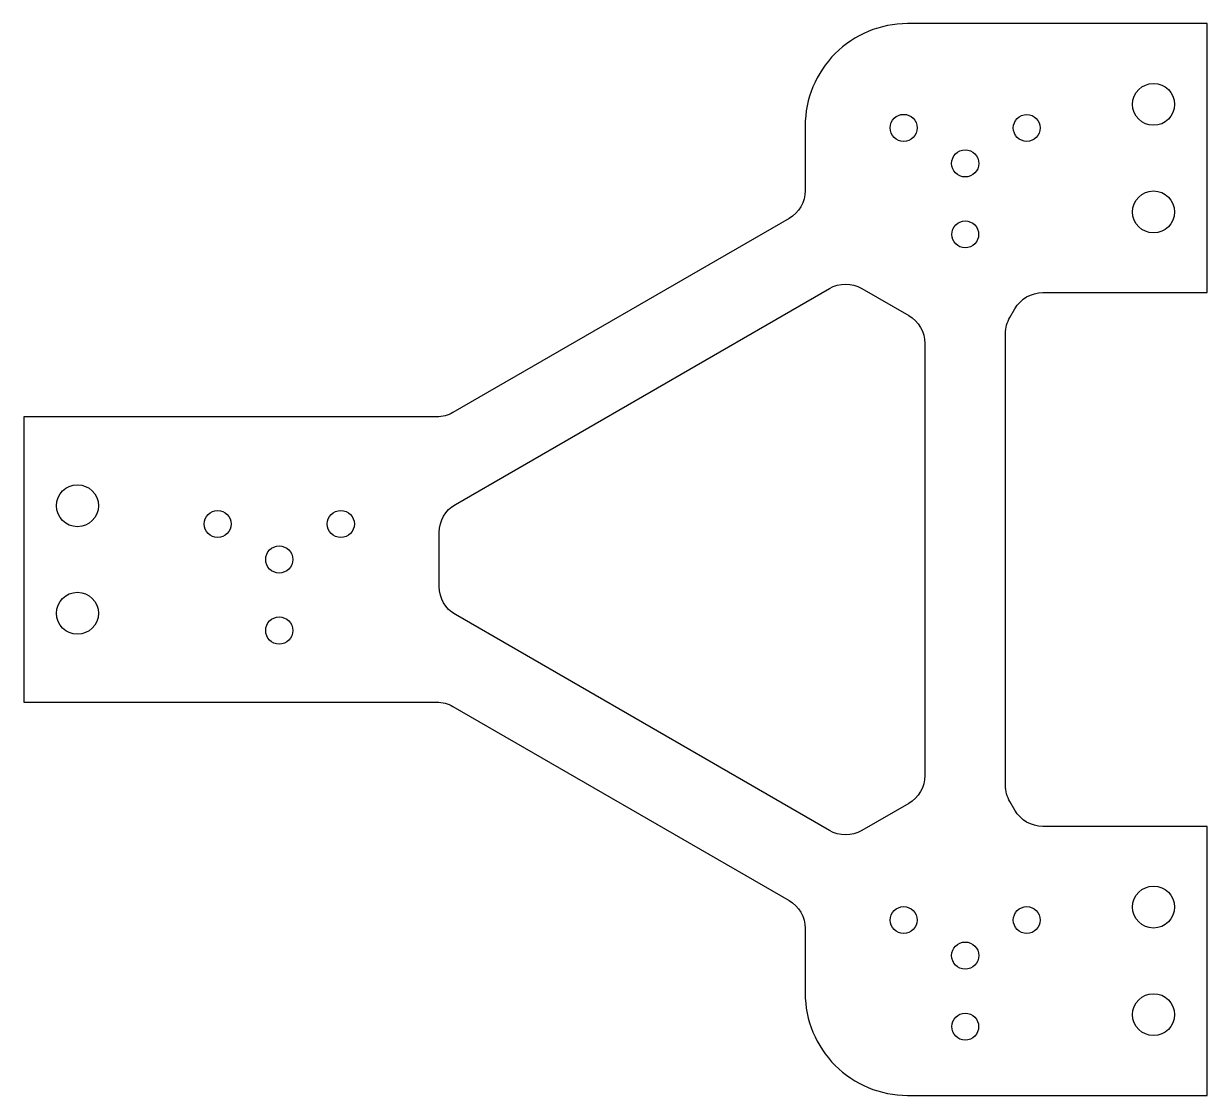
# Model space of a CAD drawing. Header units: inches. Extents: x -6.6 to 4.4, y -5 to 5.
import ezdxf

# ---------------------------------------------------------------- set-up
doc = ezdxf.new("R2010")
doc.units = ezdxf.units.IN
doc.layers.get('0').update_dxf_attribs({"linetype": 'CONTINUOUS'})

msp = doc.modelspace()

# ---------------------------------------------------------------- linework, layer by layer
for points in [[(1.588, 4.98, 0.414214), (0.638, 4.03), (0.638, 3.429, -0.267949), (0.488, 3.169), (-2.636, 1.365, -0.131652), (-2.786, 1.325), (-6.625, 1.325), (-6.625, -1.325), (-2.786, -1.325, -0.131652), (-2.636, -1.365), (0.488, -3.169, -0.267949), (0.638, -3.429), (0.638, -4.03, 0.414214), (1.588, -4.98), (4.375, -4.98), (4.375, -2.48), (2.846, -2.48, -0.267949), (2.586, -2.33), (2.54, -2.25, -0.131652), (2.5, -2.1), (2.5, 2.1, -0.131652), (2.54, 2.25), (2.586, 2.33, -0.267949), (2.846, 2.48), (4.375, 2.48), (4.375, 4.98)], [(1.163, 2.519), (1.6, 2.267, -0.267949), (1.75, 2.007), (1.75, -2.007, -0.267949), (1.6, -2.267), (1.163, -2.519, -0.267949), (0.863, -2.519), (-2.613, -0.512, -0.267949), (-2.763, -0.252), (-2.763, 0.252, -0.267949), (-2.613, 0.512), (0.863, 2.519, -0.267949)]]:
    msp.add_lwpolyline(points, format="xyb", close=True)
for centre, radius in [((3.875, 4.23), 0.195), ((1.553, 4.011), 0.126), ((2.697, 4.011), 0.125), ((2.125, 3.681), 0.126), ((3.875, 3.23), 0.195), ((2.125, 3.021), 0.125), ((-6.125, 0.5), 0.195), ((-4.822, 0.33), 0.126), ((-3.678, 0.33), 0.126), ((-4.25, 0), 0.126), ((-6.125, -0.5), 0.195), ((-4.25, -0.66), 0.126), ((3.875, -3.23), 0.195), ((1.553, -3.351), 0.125), ((2.697, -3.351), 0.125), ((2.125, -3.681), 0.126), ((3.875, -4.23), 0.195), ((2.125, -4.341), 0.125)]:
    msp.add_circle(centre, radius)

doc.saveas('drawing.dxf')
